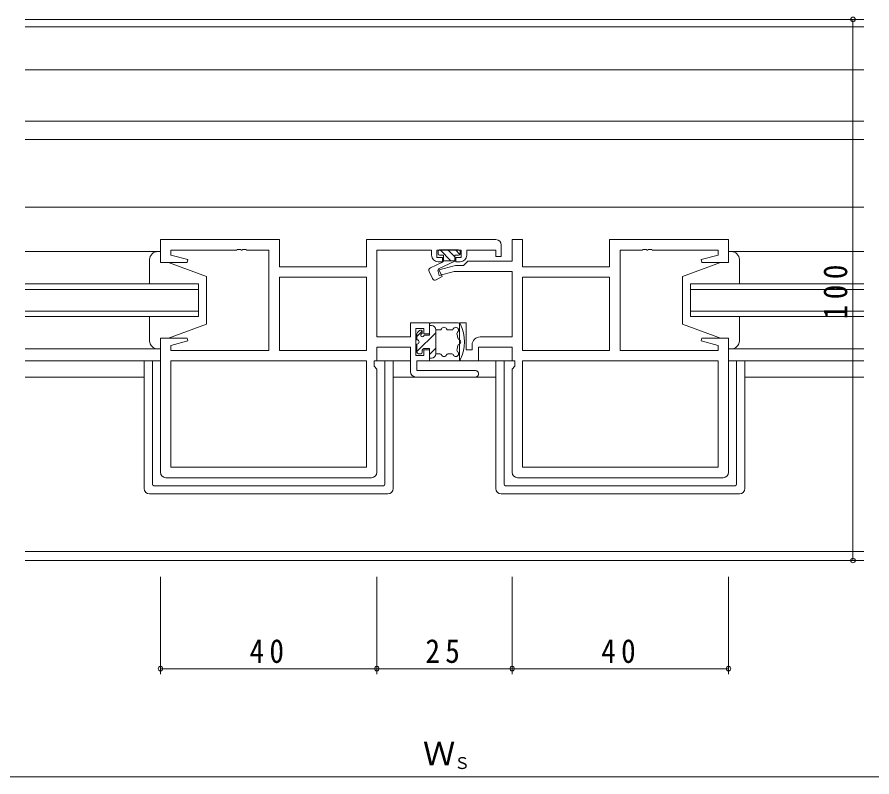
# Model space of a CAD drawing. Units: millimetres on the paper. Extents: x -420 to 373, y -297 to 267.
# Drawn here: x -18.4 to 139.6, y -158.7 to -18.3 of the extents above; entities that cross this region are included whole.
import ezdxf
from ezdxf.enums import TextEntityAlignment as Align

# ---------------------------------------------------------------- set-up
doc = ezdxf.new("R2010")
doc.units = ezdxf.units.MM
for name, color, linetype, lineweight in [('0-3_YKK_11', 7, 'Continuous', 9), ('0-4_YKK_12', 2, 'Continuous', 9), ('0-5_YKK_13', 4, 'Continuous', 9), ('0-7_YKK_D', 6, 'Continuous', 9)]:
    doc.layers.add(name, color=color, linetype=linetype, lineweight=lineweight)
doc.styles.add('ＭＳ ゴシック', font='')
doc.styles.get('ＭＳ ゴシック').set_extended_font_data('MS Gothic')

msp = doc.modelspace()

# ---------------------------------------------------------------- linework, layer by layer
at = {"layer": '0-3_YKK_11'}
for p, q in [((8.051, -59.409), (8.051, -63.609)), ((30.051, -59.409), (8.051, -59.409)), ((30.051, -64.409), (30.051, -59.409)), ((46.121, -59.409), (46.121, -64.409)), ((70.051, -59.409), (46.121, -59.409)), ((73.051, -59.409), (73.051, -63.379)), ((74.981, -59.409), (73.051, -59.409)), ((74.981, -64.409), (74.981, -59.409)), ((91.051, -59.409), (91.051, -64.409)), ((113.051, -59.409), (91.051, -59.409)), ((113.051, -63.609), (113.051, -59.409)), ((9.981, -61.339), (22.092, -61.339)), ((9.981, -62.256), (9.981, -61.339)), ((22.092, -61.339), (22.276, -61.219)), ((22.276, -61.219), (22.826, -61.219)), ((22.826, -61.219), (23.009, -61.339)), ((23.009, -61.339), (23.092, -61.339)), ((23.092, -61.339), (23.276, -61.219)), ((23.276, -61.219), (23.826, -61.219)), ((23.826, -61.219), (24.009, -61.339)), ((24.009, -61.339), (28.051, -61.339)), ((28.051, -61.339), (28.051, -79.879)), ((48.051, -61.339), (58.151, -61.339)), ((48.051, -77.379), (48.051, -61.339)), ((58.151, -61.339), (58.151, -62.309)), ((59.151, -61.339), (63.651, -61.339)), ((59.151, -62.709), (59.151, -61.339)), ((63.651, -61.339), (63.651, -62.709)), ((64.651, -61.339), (70.051, -61.339)), ((64.651, -62.309), (64.651, -61.339)), ((70.051, -61.339), (70.051, -62.509)), ((71.051, -62.509), (71.051, -60.409)), ((93.051, -61.339), (97.092, -61.339)), ((93.051, -79.879), (93.051, -61.339)), ((97.092, -61.339), (97.276, -61.219)), ((97.276, -61.219), (97.826, -61.219)), ((97.826, -61.219), (98.009, -61.339)), ((98.009, -61.339), (98.092, -61.339)), ((98.092, -61.339), (98.276, -61.219)), ((98.276, -61.219), (98.826, -61.219)), ((98.826, -61.219), (99.009, -61.339)), ((99.009, -61.339), (111.121, -61.339)), ((111.121, -61.339), (111.121, -62.256)), ((13.08, -63.087), (9.981, -62.256)), ((13.011, -63.609), (13.08, -63.087)), ((60.151, -62.709), (59.151, -62.709)), ((60.151, -63.509), (60.151, -62.709)), ((62.651, -62.709), (62.651, -63.509)), ((63.651, -62.709), (62.651, -62.709)), ((70.051, -62.509), (71.051, -62.509)), ((111.121, -62.256), (108.021, -63.087)), ((108.021, -63.087), (108.09, -63.609)), ((8.051, -63.609), (13.011, -63.609)), ((46.121, -64.409), (30.051, -64.409)), ((62.557, -64.209), (59.321, -65.076)), ((59.351, -63.509), (60.151, -63.509)), ((64.051, -64.209), (62.557, -64.209)), ((62.651, -63.509), (63.451, -63.509)), ((64.881, -63.379), (64.051, -64.209)), ((73.051, -63.379), (64.881, -63.379)), ((91.051, -64.409), (74.981, -64.409)), ((108.09, -63.609), (113.051, -63.609)), ((30.051, -66.339), (30.051, -79.879)), ((46.121, -66.339), (30.051, -66.339)), ((46.121, -66.339), (30.051, -66.339)), ((46.121, -79.879), (46.121, -66.339)), ((59.321, -65.076), (59.58, -66.042)), ((59.58, -66.042), (62.316, -65.309)), ((62.316, -65.309), (73.051, -65.309)), ((73.051, -65.309), (73.051, -77.379)), ((74.981, -66.339), (74.981, -79.879)), ((91.051, -66.339), (74.981, -66.339)), ((91.051, -66.339), (74.981, -66.339)), ((91.051, -79.879), (91.051, -66.339)), ((54.251, -74.809), (54.251, -77.379)), ((57.751, -74.809), (54.251, -74.809)), ((55.251, -75.809), (56.751, -75.809)), ((55.251, -80.809), (55.251, -75.809)), ((56.751, -75.809), (56.751, -76.809)), ((57.751, -76.809), (57.751, -74.809)), ((63.351, -74.809), (63.351, -81.809)), ((64.551, -74.809), (63.351, -74.809)), ((64.551, -79.809), (64.551, -74.809)), ((54.251, -77.379), (48.051, -77.379)), ((56.751, -76.809), (57.751, -76.809)), ((73.051, -77.379), (67.151, -77.379)), ((8.051, -77.609), (8.051, -102.409)), ((13.011, -77.609), (8.051, -77.609)), ((9.981, -78.962), (13.08, -78.131)), ((9.981, -79.879), (9.981, -78.962)), ((13.08, -78.131), (13.011, -77.609)), ((65.651, -78.879), (65.651, -79.809)), ((108.09, -77.609), (108.021, -78.131)), ((108.021, -78.131), (111.121, -78.962)), ((113.051, -77.609), (108.09, -77.609)), ((111.121, -78.962), (111.121, -79.879)), ((113.051, -102.409), (113.051, -77.609)), ((28.051, -79.879), (9.981, -79.879)), ((30.051, -79.879), (46.121, -79.879)), ((48.051, -79.309), (54.251, -79.309)), ((48.051, -81.809), (48.051, -79.309)), ((54.251, -79.309), (54.251, -83.809)), ((56.751, -79.809), (56.751, -80.809)), ((57.751, -79.809), (56.751, -79.809)), ((57.751, -81.809), (57.751, -79.809)), ((65.651, -79.809), (64.551, -79.809)), ((66.851, -79.309), (73.051, -79.309)), ((66.851, -81.809), (66.851, -79.309)), ((73.051, -79.309), (73.051, -81.809)), ((74.981, -79.879), (91.051, -79.879)), ((111.121, -79.879), (93.051, -79.879)), ((9.981, -81.809), (9.981, -101.479)), ((46.121, -81.809), (9.981, -81.809)), ((46.121, -81.809), (9.981, -81.809)), ((46.121, -101.479), (46.121, -81.809)), ((47.521, -81.809), (48.051, -81.809)), ((47.521, -82.809), (47.521, -81.809)), ((56.751, -80.809), (55.251, -80.809)), ((55.451, -81.809), (57.751, -81.809)), ((55.451, -83.609), (55.451, -81.809)), ((63.351, -81.809), (66.851, -81.809)), ((73.051, -81.809), (73.581, -81.809)), ((73.581, -81.809), (73.581, -82.809)), ((74.981, -81.809), (74.981, -101.479)), ((111.121, -81.809), (74.981, -81.809)), ((111.121, -81.809), (74.981, -81.809)), ((111.121, -101.479), (111.121, -81.809)), ((48.051, -83.339), (47.521, -82.809)), ((48.051, -102.409), (48.051, -83.339)), ((66.251, -83.609), (55.451, -83.609)), ((73.581, -82.809), (73.051, -83.339)), ((73.051, -83.339), (73.051, -102.409)), ((55.251, -84.809), (66.251, -84.809)), ((9.981, -101.479), (46.121, -101.479)), ((74.981, -101.479), (111.121, -101.479)), ((9.051, -103.409), (47.051, -103.409)), ((74.051, -103.409), (112.051, -103.409))]:
    msp.add_line(p, q, dxfattribs=at)
for centre, radius, start, end in [((70.051, -60.409), 1, 0, 89.99998), ((59.351, -62.309), 1.2, 180, 269.99998), ((63.451, -62.309), 1.2, 270, 359.99998), ((67.151, -78.879), 1.5, 90, 179.99998), ((66.251, -84.209), 0.6, 269.99998, 90), ((55.251, -83.809), 1, 180, 269.99998), ((9.051, -102.409), 1, 180, 269.99998), ((47.051, -102.409), 1, 270, 359.99998), ((74.051, -102.409), 1, 180, 269.99998), ((112.051, -102.409), 1, 270, 359.99998)]:
    msp.add_arc(centre, radius, start, end, dxfattribs=at)
at = {"layer": '0-4_YKK_12'}
for p, q in [((-16.949, -18.709), (138.051, -18.709)), ((-16.949, -20.109), (138.051, -20.109)), ((-16.949, -28.009), (138.051, -28.009)), ((-16.949, -37.509), (138.051, -37.509)), ((-16.949, -40.909), (138.051, -40.909)), ((-16.949, -53.409), (138.051, -53.409)), ((8.051, -61.609), (-16.949, -61.609)), ((113.051, -61.609), (138.051, -61.609)), ((15.051, -67.609), (-16.949, -67.609)), ((15.051, -73.609), (15.051, -67.609)), ((106.051, -73.609), (106.051, -67.609)), ((106.051, -67.609), (138.051, -67.609)), ((-16.949, -68.609), (15.051, -68.609)), ((138.051, -68.609), (106.051, -68.609)), ((15.051, -72.609), (-16.949, -72.609)), ((106.051, -72.609), (138.051, -72.609)), ((-16.949, -73.609), (15.051, -73.609)), ((138.051, -73.609), (106.051, -73.609)), ((8.051, -79.609), (-16.949, -79.609)), ((113.051, -79.609), (138.051, -79.609)), ((-16.949, -81.809), (8.051, -81.809)), ((47.751, -81.809), (54.251, -81.809)), ((57.451, -81.809), (73.35, -81.809)), ((113.051, -81.809), (138.051, -81.809)), ((-16.949, -84.809), (5.051, -84.809)), ((51.051, -84.809), (70.051, -84.809)), ((116.051, -84.809), (138.051, -84.809)), ((-16.949, -117.079), (138.051, -117.079)), ((138.051, -118.709), (-16.949, -118.709))]:
    msp.add_line(p, q, dxfattribs=at)
at = {"layer": '0-5_YKK_13'}
for p, q in [((7.551, -61.609), (8.051, -61.609)), ((8.051, -61.609), (8.051, -63.609)), ((59.351, -61.609), (59.351, -62.009)), ((63.151, -61.309), (59.651, -61.309)), ((59.739, -61.309), (61.739, -63.309)), ((61.154, -61.309), (62.451, -62.606)), ((62.568, -61.309), (63.413, -62.154)), ((63.451, -62.009), (63.451, -61.609)), ((113.051, -61.609), (113.051, -63.609)), ((113.551, -61.609), (113.051, -61.609)), ((6.051, -67.609), (6.051, -63.109)), ((59.651, -62.309), (60.351, -62.309)), ((60.351, -62.309), (60.351, -63.309)), ((62.451, -62.309), (63.151, -62.309)), ((62.451, -62.309), (62.451, -63.412)), ((115.051, -67.609), (115.051, -63.109)), ((8.051, -63.609), (9.551, -63.609)), ((9.551, -63.609), (16.551, -66.209)), ((60.078, -63.636), (57.939, -64.633)), ((59.451, -64.811), (62.451, -63.412)), ((60.351, -63.309), (62.451, -63.309)), ((111.551, -63.609), (104.551, -66.209)), ((113.051, -63.609), (111.551, -63.609)), ((16.551, -66.209), (16.551, -75.009)), ((57.698, -65.298), (58.314, -66.62)), ((59.017, -66.842), (60.105, -66.214)), ((59.451, -64.811), (60.105, -66.214)), ((104.551, -66.209), (104.551, -75.009)), ((6.051, -78.109), (6.051, -73.609)), ((115.051, -78.109), (115.051, -73.609)), ((9.551, -77.609), (16.551, -75.009)), ((57.751, -77.059), (57.751, -75.109)), ((57.751, -75.309), (58.151, -75.309)), ((63.051, -74.809), (58.051, -74.809)), ((111.551, -77.609), (104.551, -75.009)), ((55.451, -77.289), (56.433, -76.307)), ((55.451, -80.118), (58.951, -76.618)), ((55.451, -76.809), (55.451, -77.909)), ((55.939, -76.197), (55.539, -76.597)), ((56.451, -76.409), (56.451, -76.539)), ((57.751, -77.059), (56.97, -77.059)), ((59.709, -76.109), (58.951, -76.109)), ((58.951, -80.509), (58.951, -76.109)), ((61.897, -76.109), (61.192, -76.109)), ((8.051, -77.609), (8.051, -79.609)), ((9.551, -77.609), (8.051, -77.609)), ((55.451, -78.709), (55.451, -80.209)), ((111.551, -77.609), (113.051, -77.609)), ((113.051, -77.609), (113.051, -79.609)), ((8.051, -79.609), (7.551, -79.609)), ((55.751, -80.509), (56.151, -80.509)), ((56.451, -80.209), (56.451, -79.859)), ((56.751, -79.559), (57.751, -79.559)), ((57.751, -80.646), (58.951, -79.446)), ((57.751, -81.509), (57.751, -79.559)), ((59.709, -80.509), (58.951, -80.509)), ((61.897, -80.509), (61.192, -80.509)), ((113.051, -79.609), (113.551, -79.609)), ((5.051, -81.809), (5.051, -105.409)), ((6.551, -81.809), (6.551, -104.609)), ((48.051, -81.809), (51.051, -81.809)), ((49.551, -81.809), (49.551, -104.609)), ((51.051, -81.808), (54.251, -81.808)), ((51.051, -81.809), (51.051, -105.409)), ((57.751, -81.309), (58.151, -81.309)), ((63.051, -81.809), (58.051, -81.809)), ((66.551, -81.809), (70.051, -81.808)), ((70.051, -81.809), (70.051, -105.409)), ((73.051, -81.809), (70.051, -81.809)), ((71.551, -81.809), (71.551, -104.609)), ((114.551, -81.809), (114.551, -104.609)), ((116.051, -81.809), (116.051, -105.409)), ((6.851, -104.909), (49.251, -104.909)), ((114.251, -104.909), (71.851, -104.909)), ((6.051, -106.409), (50.051, -106.409)), ((115.051, -106.409), (71.051, -106.409))]:
    msp.add_line(p, q, dxfattribs=at)
for centre, radius, start, end in [((7.551, -63.109), 1.5, 90, 180), ((59.651, -61.609), 0.3, 90, 180), ((63.151, -61.609), 0.3, 0, 90), ((113.551, -63.109), 1.5, 0, 90), ((59.651, -62.009), 0.3, 180, 270), ((63.151, -62.009), 0.3, 270, 0), ((58.151, -65.087), 0.5, 115.00014, 205.00003), ((59.867, -63.183), 0.5, 294.99998, 345.39616), ((58.767, -66.409), 0.5, 205.00003, 300.00003), ((58.051, -75.109), 0.3, 90, 180), ((58.151, -76.109), 0.8, 0, 90), ((60.451, -76.109), 0.5, 22.02431, 157.97568), ((62.639, -76.109), 0.5, 309.78773, 157.97568), ((63.051, -75.309), 0.5, 26.26804, 90), ((56.972, -78.309), 7.279, 333.73195, 26.26804), ((55.751, -76.809), 0.3, 135, 180), ((56.151, -76.409), 0.3, 0, 135), ((56.451, -77.059), 0.3, 119.99998, 270), ((56.151, -76.539), 0.3, 300, 0), ((56.451, -77.059), 0.3, 270, 330), ((56.97, -77.359), 0.3, 90, 150), ((59.709, -75.809), 0.3, 270, 337.97568), ((61.192, -75.809), 0.3, 202.02431, 270), ((61.897, -75.809), 0.3, 270, 337.97568), ((63.151, -76.724), 0.3, 129.78773, 194.3905), ((56.972, -78.309), 6.079, 6.82806, 14.3905), ((7.551, -78.109), 1.5, 180, 270), ((55.451, -78.309), 0.4, 270, 90), ((63.305, -77.551), 0.3, 186.82806, 251.43085), ((63.305, -79.067), 0.3, 108.56914, 173.17192), ((63.051, -78.309), 0.5, 288.56914, 71.43085), ((113.551, -78.109), 1.5, 270, 0), ((55.751, -80.209), 0.3, 180, 270), ((56.151, -80.209), 0.3, 270, 0), ((56.751, -79.859), 0.3, 90, 180), ((58.151, -80.509), 0.8, 270, 0), ((59.709, -80.809), 0.3, 22.02431, 90), ((61.192, -80.809), 0.3, 90, 157.97568), ((61.897, -80.809), 0.3, 22.02431, 90), ((62.639, -80.509), 0.5, 202.02431, 50.21225), ((63.151, -79.894), 0.3, 165.60948, 230.21225), ((56.972, -78.309), 6.079, 345.60948, 353.17192), ((60.451, -80.509), 0.5, 202.02431, 337.97568), ((63.051, -81.309), 0.5, 270, 333.73195), ((6.051, -105.409), 1, 180, 270), ((6.851, -104.609), 0.3, 180, 270), ((49.251, -104.609), 0.3, 270, 0), ((50.051, -105.409), 1, 270, 0), ((71.051, -105.409), 1, 180, 270), ((71.851, -104.609), 0.3, 180, 270), ((114.251, -104.609), 0.3, 270, 0), ((115.051, -105.409), 1, 270, 0)]:
    msp.add_arc(centre, radius, start, end, dxfattribs=at)
at = {"layer": '0-7_YKK_D'}
for p, q in [((119.051, -18.709), (137.051, -18.709)), ((136.051, -18.709), (136.051, -118.709)), ((119.051, -118.709), (137.051, -118.709)), ((8.051, -121.709), (8.051, -139.709)), ((48.051, -121.709), (48.051, -139.709)), ((48.051, -121.709), (48.051, -139.709)), ((73.051, -121.709), (73.051, -139.709)), ((73.051, -121.709), (73.051, -139.709)), ((113.051, -121.709), (113.051, -139.709)), ((8.051, -138.709), (48.051, -138.709)), ((48.051, -138.709), (73.051, -138.709)), ((113.051, -138.709), (73.051, -138.709)), ((-38.949, -158.709), (160.051, -158.709))]:
    msp.add_line(p, q, dxfattribs=at)
for centre in [(136.051, -18.709), (136.051, -118.709), (8.051, -138.709), (48.051, -138.709), (48.051, -138.709), (73.051, -138.709), (73.051, -138.709), (113.051, -138.709)]:
    msp.add_circle(centre, 0.425, dxfattribs=at)

# ---------------------------------------------------------------- texts
at = {"layer": '0-7_YKK_D', "color": 3, "style": 'ＭＳ ゴシック'}
msp.add_text('Ｗ', height=4.399, dxfattribs=at).set_placement((56.551, -157.909), align=Align.BOTTOM_LEFT)
at = {"layer": '0-7_YKK_D', "color": 7, "style": 'ＭＳ ゴシック'}
msp.add_text('Ｓ', height=2.199, dxfattribs=at).set_placement((62.311, -157.909), align=Align.BOTTOM_LEFT)
at = {"layer": '0-7_YKK_D', "color": 3, "insert": (135.051, -74.149), "char_height": 4.399, "attachment_point": 7, "rotation": 90, "style": 'ＭＳ ゴシック'}
msp.add_mtext('\\T1.38;\\W0.9;100', dxfattribs=at)
at = {"layer": '0-7_YKK_D', "color": 3, "char_height": 4.399, "attachment_point": 7, "style": 'ＭＳ ゴシック'}
for s, insert in [('\\T1.36;\\W0.9;40', (24.531, -137.709)), ('\\T1.36;\\W0.9;25', (57.031, -137.709)), ('\\T1.36;\\W0.9;40', (89.531, -137.709))]:
    msp.add_mtext(s, dxfattribs=dict(at, insert=insert))

doc.saveas('drawing.dxf')
